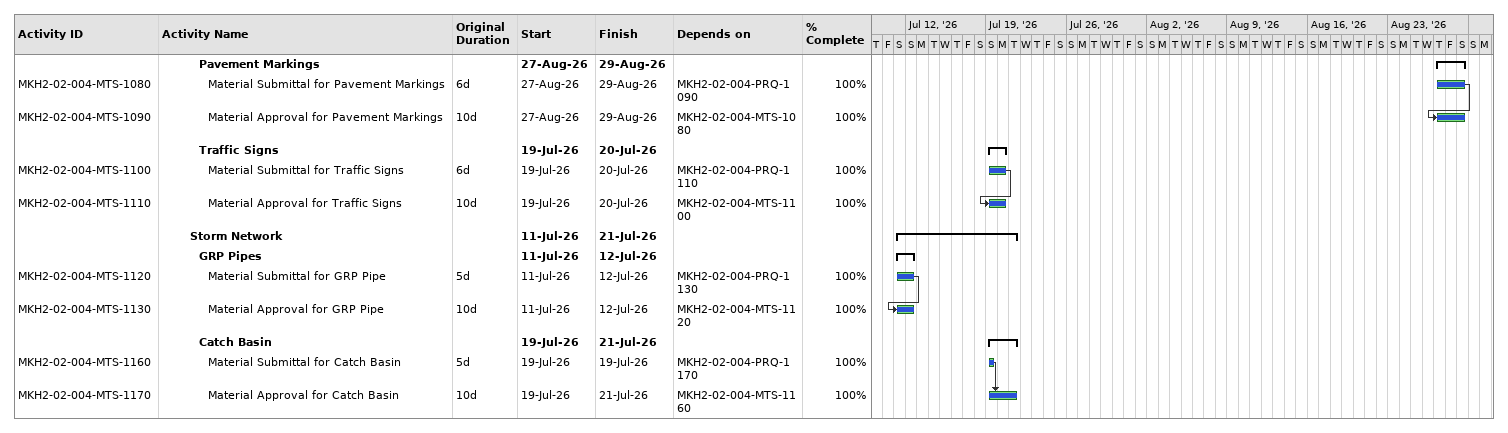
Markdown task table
| ID | Level | Task | Original duration | Start | Finish | Predecessors | % complete |
|---|---|---|---|---|---|---|---|
|  | 5 | **Pavement Markings** |  | 2026-08-27 | 2026-08-29 |  |  |
| MKH2-02-004-MTS-1080 | 6 | Material Submittal for Pavement Markings | 6d | 2026-08-27 | 2026-08-29 | MKH2-02-004-PRQ-1090 | 100 |
| MKH2-02-004-MTS-1090 | 6 | Material Approval for Pavement Markings | 10d | 2026-08-27 | 2026-08-29 | MKH2-02-004-MTS-1080 | 100 |
|  | 5 | **Traffic Signs** |  | 2026-07-19 | 2026-07-20 |  |  |
| MKH2-02-004-MTS-1100 | 6 | Material Submittal for Traffic Signs | 6d | 2026-07-19 | 2026-07-20 | MKH2-02-004-PRQ-1110 | 100 |
| MKH2-02-004-MTS-1110 | 6 | Material Approval for Traffic Signs | 10d | 2026-07-19 | 2026-07-20 | MKH2-02-004-MTS-1100 | 100 |
|  | 4 | **Storm Network** |  | 2026-07-11 | 2026-07-21 |  |  |
|  | 5 | **GRP Pipes** |  | 2026-07-11 | 2026-07-12 |  |  |
| MKH2-02-004-MTS-1120 | 6 | Material Submittal for GRP Pipe | 5d | 2026-07-11 | 2026-07-12 | MKH2-02-004-PRQ-1130 | 100 |
| MKH2-02-004-MTS-1130 | 6 | Material Approval for GRP Pipe | 10d | 2026-07-11 | 2026-07-12 | MKH2-02-004-MTS-1120 | 100 |
|  | 5 | **Catch Basin** |  | 2026-07-19 | 2026-07-21 |  |  |
| MKH2-02-004-MTS-1160 | 6 | Material Submittal for Catch Basin | 5d | 2026-07-19 | 2026-07-19 | MKH2-02-004-PRQ-1170 | 100 |
| MKH2-02-004-MTS-1170 | 6 | Material Approval for Catch Basin | 10d | 2026-07-19 | 2026-07-21 | MKH2-02-004-MTS-1160 | 100 |
